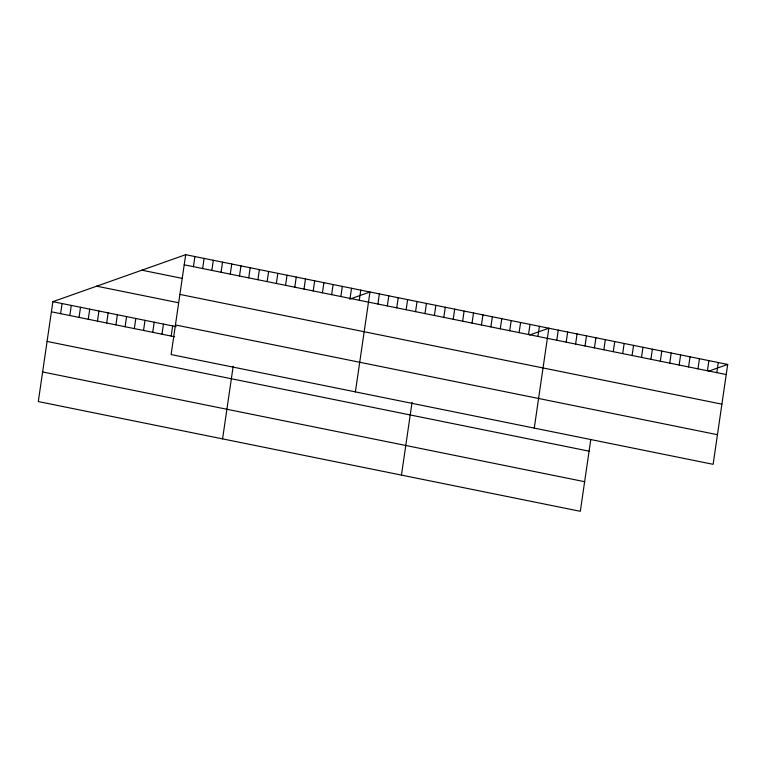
<?xml version="1.0" encoding="UTF-8"?>
<svg xmlns="http://www.w3.org/2000/svg" width="766" height="766" viewBox="0 0 766 766"><rect width="100%" height="100%" fill="white"/><g stroke="black" fill="none" stroke-linecap="round" stroke-linejoin="round"><path stroke-width="1.15" d="M185.688 254.685L171.115 354.562L713.127 464.32L727.7 364.434L185.688 254.685L52.873 301.68L38.3 401.566L580.312 511.315L590.749 439.78M60.61 313.667L62.084 303.547M69.821 315.535L71.295 305.414M79.042 317.402L80.516 307.281M88.253 319.269L89.727 309.148M97.464 321.136L98.938 311.015M106.685 322.993L108.159 312.882M115.896 324.861L117.37 314.74M125.107 326.728L126.581 316.607M134.328 328.595L135.802 318.474M143.539 330.462L145.013 320.341M152.75 332.329L154.225 322.208M161.971 334.196L163.445 324.075M171.182 336.054L172.656 325.943M193.425 266.664L194.899 256.553M202.636 268.531L204.12 258.41M211.856 270.398L213.331 260.277M221.068 272.265L222.542 262.144M230.279 274.132L231.753 264.011M239.499 275.999L240.974 265.879M222.58 438.88L233.19 366.205M248.711 277.866L250.185 267.746M257.922 279.724L259.396 269.613M267.142 281.591L268.617 271.47M276.354 283.458L277.828 273.338M285.565 285.325L287.039 275.205M294.786 287.193L296.26 277.072M303.997 289.06L305.471 278.939M313.208 290.927L314.682 280.806M322.429 292.784L323.903 282.673M331.64 294.651L333.114 284.531M340.851 296.519L342.325 286.398M350.062 298.386L351.546 288.265M359.283 300.253L360.757 290.132M355.395 391.886L369.968 291.999L349.746 299.152M377.906 304.025L379.381 293.905M387.318 305.931L388.802 295.81M396.74 307.836L398.215 297.715M406.152 309.742L407.627 299.621M415.565 311.647L417.039 301.526M401.451 475.102L412.051 402.428M424.977 313.553L426.451 303.432M434.389 315.458L435.873 305.337M443.811 317.363L445.285 307.243M453.223 319.269L454.698 309.148M462.635 321.174L464.11 311.063M472.048 323.08L473.522 312.968M481.46 324.995L482.934 314.874M490.872 326.9L492.356 316.779M500.294 328.805L501.768 318.685M509.706 330.711L511.181 320.59M519.118 332.616L520.593 322.496M528.53 334.522L530.005 324.401M537.943 336.427L539.417 326.306M534.266 428.098L548.839 328.212L529.727 334.972M556.777 340.238L558.251 330.117M566.189 342.143L567.663 332.023M575.601 344.049L577.076 333.928M585.013 345.954L586.488 335.843M594.426 347.869L595.91 337.749M603.847 349.775L605.322 339.654M613.26 351.68L614.734 341.559M622.672 353.586L624.146 343.465M632.084 355.491L633.559 345.37M641.496 357.396L642.971 347.276M650.909 359.302L652.393 349.181M660.33 361.207L661.805 351.087M669.743 363.113L671.217 352.992M679.155 365.018L680.629 354.897M688.567 366.924L690.042 356.803M697.979 368.829L699.454 358.718M707.391 370.734L708.876 360.623M716.813 372.649L718.288 362.529M708.598 371.194L727.7 364.434M184.213 264.806L726.225 374.555M141.854 270.197L182.174 278.355M179.886 294.422L721.898 404.17M96.698 286.178L178.478 302.733M175.433 324.947L717.445 434.695M52.873 301.68L176.113 326.642M51.399 311.8L174.638 336.762M47.071 341.425L589.083 451.174M42.618 371.95L584.63 481.699"/></g></svg>
